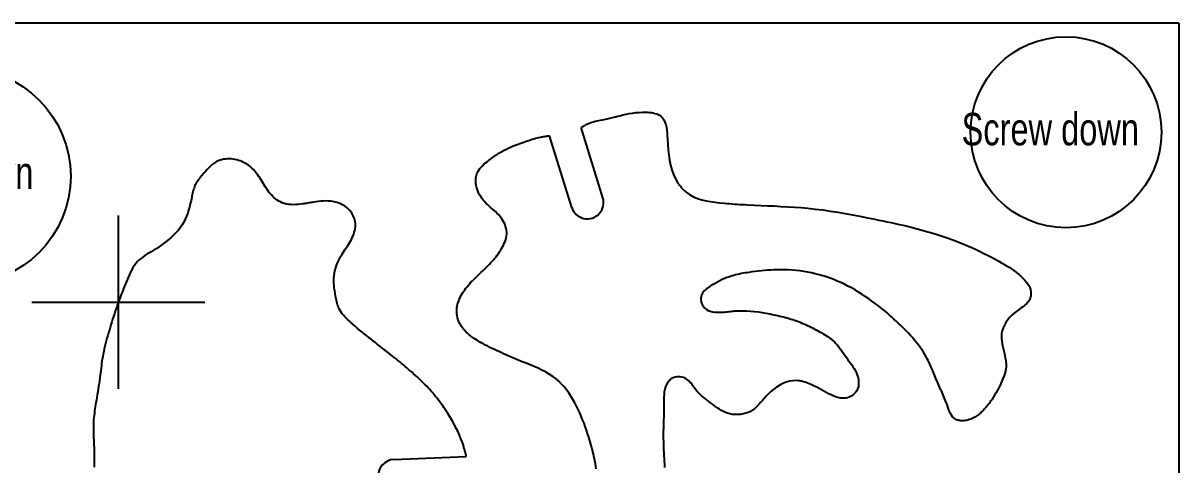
# Model space of a CAD drawing. Extents: x -0.1 to 30, y 0 to 26.6.
# Drawn here: x 16.65 to 30, y 18.9 to 24 of the extents above; entities that cross this region are included whole.
import ezdxf

# ---------------------------------------------------------------- set-up
doc = ezdxf.new("R2010")
doc.units = 0
doc.header["$MEASUREMENT"] = 0
doc.header["$PDMODE"] = 2
doc.layers.add('CK_LEVEL_1', color=7, linetype='CONTINUOUS')

msp = doc.modelspace()

# ---------------------------------------------------------------- linework, layer by layer
at = {"layer": 'CK_LEVEL_1', "color": 3, "linetype": 'CONTINUOUS'}
for p, q in [((30, 24), (0, 24)), ((30, 24), (30, 0)), ((22.989, 21.873), (22.734, 22.699)), ((23.348, 21.984), (23.097, 22.794)), ((20.934, 18.962), (21.772, 18.999))]:
    msp.add_line(p, q, dxfattribs=at)
for points in [[(23.097, 22.794), (23.106, 22.8), (23.116, 22.806), (23.125, 22.812), (23.134, 22.817), (23.144, 22.822), (23.153, 22.828), (23.163, 22.833), (23.172, 22.837), (23.182, 22.842), (23.201, 22.85), (23.221, 22.856), (23.241, 22.862), (23.261, 22.867), (23.282, 22.872), (23.302, 22.876), (23.323, 22.88), (23.344, 22.883), (23.364, 22.887), (23.381, 22.891), (23.397, 22.894), (23.413, 22.898), (23.429, 22.902), (23.445, 22.906), (23.461, 22.91), (23.477, 22.914), (23.493, 22.918), (23.508, 22.922), (23.545, 22.931), (23.581, 22.94), (23.618, 22.948), (23.654, 22.955), (23.691, 22.962), (23.729, 22.967), (23.767, 22.97), (23.806, 22.972), (23.846, 22.972), (23.867, 22.971), (23.888, 22.969), (23.91, 22.967), (23.93, 22.963), (23.95, 22.958), (23.97, 22.952), (23.988, 22.945), (24.004, 22.936), (24.019, 22.926), (24.038, 22.906), (24.054, 22.883), (24.066, 22.857), (24.075, 22.829), (24.082, 22.798), (24.087, 22.766), (24.09, 22.732), (24.093, 22.699), (24.095, 22.665), (24.099, 22.6), (24.104, 22.538), (24.11, 22.477), (24.119, 22.419), (24.13, 22.362), (24.144, 22.307), (24.163, 22.254), (24.187, 22.203), (24.216, 22.154), (24.225, 22.141), (24.234, 22.128), (24.244, 22.116), (24.254, 22.104), (24.265, 22.092), (24.276, 22.08), (24.287, 22.069), (24.299, 22.059), (24.311, 22.049), (24.351, 22.02), (24.395, 21.996), (24.442, 21.977), (24.49, 21.961), (24.541, 21.949), (24.592, 21.94), (24.644, 21.932), (24.696, 21.927), (24.748, 21.922), (24.779, 21.919), (24.81, 21.917), (24.84, 21.915), (24.871, 21.912), (24.901, 21.91), (24.931, 21.908), (24.961, 21.907), (24.991, 21.905), (25.022, 21.903), (25.098, 21.899), (25.175, 21.896), (25.251, 21.892), (25.328, 21.889), (25.405, 21.885), (25.483, 21.881), (25.56, 21.876), (25.637, 21.87), (25.714, 21.863), (25.8, 21.854), (25.887, 21.843), (25.973, 21.831), (26.06, 21.817), (26.146, 21.803), (26.231, 21.787), (26.317, 21.771), (26.403, 21.754), (26.488, 21.737), (26.535, 21.727), (26.582, 21.718), (26.629, 21.708), (26.676, 21.698), (26.723, 21.688), (26.77, 21.677), (26.816, 21.666), (26.863, 21.655), (26.91, 21.644), (26.979, 21.626), (27.049, 21.608), (27.118, 21.588), (27.187, 21.567), (27.256, 21.546), (27.324, 21.523), (27.391, 21.498), (27.459, 21.473), (27.526, 21.445), (27.571, 21.426), (27.615, 21.406), (27.66, 21.385), (27.704, 21.364), (27.748, 21.342), (27.792, 21.32), (27.835, 21.297), (27.878, 21.274), (27.92, 21.251), (27.95, 21.234), (27.98, 21.218), (28.009, 21.2), (28.039, 21.182), (28.068, 21.163), (28.096, 21.143), (28.124, 21.122), (28.152, 21.099), (28.18, 21.075), (28.199, 21.056), (28.218, 21.036), (28.236, 21.015), (28.252, 20.994), (28.266, 20.971), (28.278, 20.948), (28.286, 20.925), (28.291, 20.9), (28.292, 20.875), (28.292, 20.866), (28.29, 20.857), (28.289, 20.848), (28.287, 20.84), (28.284, 20.831), (28.281, 20.822), (28.278, 20.814), (28.274, 20.806), (28.269, 20.798), (28.258, 20.781), (28.245, 20.765), (28.23, 20.751), (28.215, 20.737), (28.198, 20.724), (28.18, 20.712), (28.163, 20.7), (28.145, 20.687), (28.127, 20.674), (28.098, 20.651), (28.071, 20.627), (28.046, 20.601), (28.023, 20.573), (28.002, 20.544), (27.985, 20.513), (27.97, 20.482), (27.96, 20.449), (27.953, 20.416), (27.952, 20.401), (27.951, 20.386), (27.952, 20.37), (27.952, 20.355), (27.954, 20.34), (27.956, 20.324), (27.958, 20.309), (27.961, 20.293), (27.964, 20.278), (27.971, 20.247), (27.978, 20.216), (27.985, 20.185), (27.992, 20.155), (27.998, 20.125), (28.002, 20.094), (28.004, 20.064), (28.004, 20.034), (28.001, 20.005), (27.999, 19.993), (27.997, 19.98), (27.993, 19.968), (27.99, 19.956), (27.986, 19.944), (27.982, 19.933), (27.978, 19.921), (27.973, 19.909), (27.968, 19.897), (27.956, 19.868), (27.944, 19.84), (27.931, 19.812), (27.917, 19.784), (27.903, 19.757), (27.888, 19.73), (27.872, 19.704), (27.856, 19.678), (27.839, 19.652), (27.83, 19.639), (27.821, 19.627), (27.812, 19.614), (27.802, 19.602), (27.793, 19.589), (27.783, 19.577), (27.773, 19.565), (27.762, 19.554), (27.752, 19.542), (27.742, 19.532), (27.732, 19.522), (27.722, 19.512), (27.712, 19.503), (27.701, 19.493), (27.691, 19.484), (27.68, 19.476), (27.668, 19.467), (27.657, 19.46), (27.642, 19.451), (27.627, 19.442), (27.612, 19.435), (27.596, 19.428), (27.58, 19.423), (27.564, 19.418), (27.547, 19.414), (27.53, 19.411), (27.512, 19.41), (27.502, 19.41), (27.492, 19.41), (27.481, 19.41), (27.471, 19.411), (27.461, 19.413), (27.451, 19.415), (27.441, 19.418), (27.432, 19.421), (27.423, 19.425), (27.404, 19.438), (27.387, 19.455), (27.373, 19.474), (27.36, 19.496), (27.35, 19.519), (27.34, 19.544), (27.331, 19.57), (27.323, 19.596), (27.314, 19.621), (27.306, 19.641), (27.299, 19.661), (27.291, 19.68), (27.283, 19.699), (27.275, 19.718), (27.266, 19.736), (27.258, 19.754), (27.249, 19.772), (27.241, 19.79), (27.233, 19.81), (27.224, 19.829), (27.216, 19.849), (27.207, 19.868), (27.199, 19.888), (27.191, 19.908), (27.182, 19.928), (27.174, 19.948), (27.166, 19.968), (27.158, 19.985), (27.151, 20.003), (27.143, 20.02), (27.136, 20.037), (27.128, 20.055), (27.12, 20.072), (27.112, 20.089), (27.104, 20.106), (27.095, 20.123), (27.081, 20.149), (27.066, 20.175), (27.05, 20.2), (27.034, 20.225), (27.017, 20.25), (27, 20.274), (26.982, 20.298), (26.963, 20.322), (26.944, 20.345), (26.923, 20.37), (26.901, 20.395), (26.878, 20.42), (26.855, 20.444), (26.831, 20.468), (26.808, 20.492), (26.784, 20.515), (26.759, 20.538), (26.735, 20.56), (26.709, 20.584), (26.683, 20.608), (26.656, 20.631), (26.63, 20.654), (26.603, 20.677), (26.576, 20.699), (26.549, 20.721), (26.521, 20.743), (26.493, 20.765), (26.456, 20.792), (26.418, 20.819), (26.379, 20.846), (26.34, 20.871), (26.301, 20.896), (26.261, 20.92), (26.22, 20.943), (26.179, 20.964), (26.137, 20.985), (26.096, 21.004), (26.056, 21.022), (26.014, 21.039), (25.972, 21.055), (25.93, 21.07), (25.888, 21.083), (25.845, 21.095), (25.801, 21.107), (25.758, 21.117), (25.714, 21.125), (25.67, 21.133), (25.626, 21.139), (25.582, 21.144), (25.538, 21.148), (25.493, 21.151), (25.449, 21.152), (25.404, 21.153), (25.36, 21.153), (25.324, 21.152), (25.287, 21.15), (25.251, 21.148), (25.215, 21.145), (25.179, 21.142), (25.142, 21.138), (25.106, 21.133), (25.07, 21.128), (25.034, 21.123), (25.012, 21.119), (24.99, 21.116), (24.968, 21.112), (24.947, 21.108), (24.925, 21.103), (24.904, 21.099), (24.882, 21.093), (24.861, 21.088), (24.84, 21.082), (24.811, 21.073), (24.783, 21.062), (24.755, 21.051), (24.727, 21.039), (24.699, 21.025), (24.671, 21.011), (24.644, 20.996), (24.616, 20.979), (24.589, 20.962), (24.574, 20.952), (24.56, 20.942), (24.545, 20.931), (24.532, 20.92), (24.52, 20.908), (24.508, 20.895), (24.499, 20.882), (24.491, 20.867), (24.485, 20.852), (24.482, 20.838), (24.481, 20.824), (24.481, 20.809), (24.482, 20.795), (24.485, 20.78), (24.489, 20.766), (24.494, 20.752), (24.501, 20.739), (24.509, 20.727), (24.525, 20.71), (24.544, 20.695), (24.565, 20.684), (24.589, 20.675), (24.613, 20.669), (24.639, 20.665), (24.665, 20.663), (24.692, 20.662), (24.718, 20.662), (24.736, 20.663), (24.754, 20.665), (24.772, 20.666), (24.789, 20.668), (24.806, 20.67), (24.823, 20.672), (24.84, 20.674), (24.857, 20.676), (24.874, 20.677), (24.918, 20.68), (24.963, 20.68), (25.008, 20.679), (25.054, 20.676), (25.099, 20.671), (25.145, 20.666), (25.19, 20.659), (25.236, 20.651), (25.281, 20.643), (25.303, 20.638), (25.325, 20.634), (25.347, 20.629), (25.369, 20.625), (25.391, 20.619), (25.413, 20.614), (25.434, 20.609), (25.456, 20.603), (25.478, 20.597), (25.499, 20.591), (25.521, 20.584), (25.542, 20.577), (25.563, 20.57), (25.585, 20.562), (25.606, 20.555), (25.627, 20.547), (25.647, 20.538), (25.668, 20.529), (25.689, 20.52), (25.709, 20.511), (25.73, 20.501), (25.75, 20.491), (25.77, 20.481), (25.79, 20.47), (25.81, 20.46), (25.83, 20.449), (25.85, 20.438), (25.87, 20.427), (25.891, 20.415), (25.911, 20.403), (25.931, 20.391), (25.95, 20.378), (25.969, 20.365), (25.987, 20.351), (26.005, 20.336), (26.022, 20.321), (26.04, 20.302), (26.057, 20.283), (26.073, 20.263), (26.089, 20.242), (26.104, 20.221), (26.119, 20.199), (26.134, 20.178), (26.149, 20.156), (26.164, 20.135), (26.179, 20.114), (26.194, 20.094), (26.208, 20.075), (26.223, 20.054), (26.237, 20.034), (26.25, 20.013), (26.262, 19.992), (26.273, 19.969), (26.283, 19.946), (26.289, 19.927), (26.295, 19.907), (26.299, 19.886), (26.301, 19.866), (26.302, 19.846), (26.302, 19.826), (26.299, 19.806), (26.294, 19.787), (26.286, 19.768), (26.277, 19.752), (26.266, 19.737), (26.253, 19.723), (26.239, 19.711), (26.224, 19.699), (26.208, 19.69), (26.191, 19.682), (26.173, 19.675), (26.155, 19.671), (26.139, 19.669), (26.123, 19.669), (26.107, 19.67), (26.092, 19.672), (26.076, 19.675), (26.06, 19.679), (26.045, 19.684), (26.029, 19.689), (26.014, 19.695), (25.985, 19.708), (25.956, 19.722), (25.928, 19.736), (25.901, 19.751), (25.873, 19.766), (25.846, 19.781), (25.818, 19.796), (25.79, 19.81), (25.762, 19.824), (25.743, 19.833), (25.723, 19.841), (25.704, 19.848), (25.684, 19.855), (25.664, 19.861), (25.643, 19.866), (25.623, 19.869), (25.603, 19.872), (25.582, 19.873), (25.543, 19.872), (25.504, 19.865), (25.465, 19.854), (25.428, 19.839), (25.391, 19.82), (25.355, 19.798), (25.321, 19.773), (25.289, 19.746), (25.258, 19.717), (25.235, 19.693), (25.213, 19.668), (25.192, 19.644), (25.17, 19.619), (25.149, 19.596), (25.127, 19.574), (25.103, 19.553), (25.079, 19.535), (25.052, 19.518), (25.026, 19.506), (24.998, 19.496), (24.968, 19.488), (24.938, 19.484), (24.907, 19.481), (24.877, 19.481), (24.846, 19.484), (24.816, 19.489), (24.787, 19.497), (24.763, 19.506), (24.74, 19.517), (24.718, 19.529), (24.696, 19.542), (24.675, 19.556), (24.654, 19.571), (24.634, 19.586), (24.613, 19.602), (24.593, 19.617), (24.573, 19.633), (24.552, 19.648), (24.532, 19.663), (24.513, 19.679), (24.493, 19.695), (24.474, 19.712), (24.456, 19.729), (24.439, 19.747), (24.423, 19.767), (24.411, 19.782), (24.4, 19.797), (24.389, 19.813), (24.378, 19.828), (24.367, 19.843), (24.354, 19.857), (24.341, 19.871), (24.327, 19.883), (24.312, 19.893), (24.296, 19.902), (24.278, 19.909), (24.26, 19.914), (24.241, 19.917), (24.222, 19.918), (24.203, 19.917), (24.185, 19.914), (24.167, 19.909), (24.15, 19.901), (24.144, 19.897), (24.137, 19.893), (24.131, 19.888), (24.124, 19.883), (24.119, 19.878), (24.113, 19.872), (24.108, 19.866), (24.103, 19.86), (24.098, 19.854), (24.083, 19.829), (24.072, 19.802), (24.063, 19.774), (24.058, 19.745), (24.055, 19.715), (24.053, 19.684), (24.052, 19.653), (24.052, 19.621), (24.053, 19.59), (24.053, 19.545), (24.052, 19.501), (24.051, 19.458), (24.05, 19.415), (24.049, 19.372), (24.047, 19.329), (24.046, 19.287), (24.046, 19.244), (24.046, 19.202), (24.047, 19.17), (24.048, 19.138), (24.049, 19.106), (24.05, 19.073), (24.052, 19.041), (24.054, 19.009), (24.055, 18.976), (24.057, 18.944), (24.059, 18.912), (24.06, 18.871)], [(17.754, 20.779), (17.752, 20.774), (17.751, 20.77), (17.749, 20.765), (17.747, 20.761), (17.746, 20.756), (17.744, 20.751), (17.742, 20.747), (17.741, 20.742), (17.739, 20.737), (17.728, 20.707), (17.718, 20.676), (17.708, 20.645), (17.698, 20.614), (17.688, 20.582), (17.678, 20.551), (17.669, 20.519), (17.659, 20.488), (17.65, 20.457), (17.641, 20.426), (17.632, 20.395), (17.623, 20.364), (17.615, 20.333), (17.607, 20.302), (17.599, 20.271), (17.592, 20.24), (17.585, 20.209), (17.578, 20.177), (17.574, 20.151), (17.569, 20.124), (17.565, 20.098), (17.561, 20.071), (17.558, 20.044), (17.554, 20.017), (17.551, 19.991), (17.547, 19.964), (17.544, 19.937), (17.54, 19.905), (17.535, 19.872), (17.531, 19.84), (17.526, 19.808), (17.521, 19.775), (17.516, 19.743), (17.511, 19.711), (17.506, 19.679), (17.501, 19.646), (17.496, 19.622), (17.492, 19.597), (17.488, 19.572), (17.484, 19.547), (17.48, 19.522), (17.477, 19.497), (17.474, 19.472), (17.471, 19.448), (17.469, 19.423), (17.467, 19.382), (17.466, 19.341), (17.466, 19.301), (17.467, 19.26), (17.468, 19.219), (17.47, 19.178), (17.472, 19.137), (17.473, 19.097), (17.474, 19.056), (17.474, 19.02), (17.474, 18.984), (17.474, 18.948), (17.474, 18.912), (17.474, 18.876)]]:
    msp.add_lwpolyline(points, dxfattribs=at)
at = {"layer": 'CK_LEVEL_1', "color": 1, "linetype": 'CONTINUOUS'}
for points in [[(23.271, 18.855), (23.262, 18.913), (23.252, 18.971), (23.246, 18.999), (23.239, 19.027), (23.233, 19.055), (23.226, 19.083), (23.218, 19.111), (23.21, 19.139), (23.202, 19.167), (23.194, 19.195), (23.186, 19.222), (23.173, 19.263), (23.159, 19.303), (23.145, 19.342), (23.131, 19.382), (23.115, 19.422), (23.099, 19.461), (23.082, 19.5), (23.064, 19.538), (23.045, 19.577), (23.025, 19.616), (23.003, 19.655), (22.979, 19.693), (22.955, 19.731), (22.929, 19.767), (22.901, 19.801), (22.872, 19.834), (22.841, 19.865), (22.808, 19.893), (22.77, 19.922), (22.729, 19.949), (22.687, 19.973), (22.644, 19.995), (22.6, 20.016), (22.555, 20.036), (22.509, 20.055), (22.463, 20.073), (22.418, 20.091), (22.39, 20.103), (22.363, 20.114), (22.335, 20.125), (22.308, 20.137), (22.281, 20.148), (22.254, 20.16), (22.227, 20.172), (22.2, 20.184), (22.173, 20.196), (22.148, 20.208), (22.122, 20.22), (22.096, 20.232), (22.071, 20.245), (22.045, 20.257), (22.02, 20.27), (21.995, 20.283), (21.97, 20.297), (21.945, 20.31), (21.923, 20.322), (21.902, 20.335), (21.882, 20.348), (21.861, 20.361), (21.841, 20.375), (21.822, 20.389), (21.803, 20.405), (21.784, 20.421), (21.767, 20.438), (21.754, 20.452), (21.741, 20.466), (21.729, 20.481), (21.718, 20.497), (21.707, 20.513), (21.698, 20.53), (21.689, 20.547), (21.682, 20.564), (21.676, 20.582), (21.67, 20.603), (21.666, 20.624), (21.663, 20.646), (21.662, 20.668), (21.663, 20.69), (21.664, 20.712), (21.667, 20.733), (21.672, 20.755), (21.677, 20.776), (21.684, 20.796), (21.691, 20.815), (21.7, 20.834), (21.709, 20.853), (21.72, 20.871), (21.731, 20.889), (21.742, 20.906), (21.754, 20.923), (21.767, 20.94), (21.781, 20.957), (21.796, 20.974), (21.811, 20.991), (21.826, 21.008), (21.842, 21.024), (21.858, 21.04), (21.874, 21.056), (21.89, 21.072), (21.906, 21.088), (21.923, 21.104), (21.94, 21.12), (21.957, 21.136), (21.974, 21.153), (21.991, 21.169), (22.008, 21.185), (22.024, 21.202), (22.041, 21.218), (22.057, 21.235), (22.072, 21.252), (22.087, 21.269), (22.102, 21.286), (22.116, 21.303), (22.13, 21.321), (22.143, 21.339), (22.156, 21.358), (22.168, 21.377), (22.18, 21.397), (22.191, 21.417), (22.202, 21.437), (22.211, 21.458), (22.219, 21.479), (22.227, 21.501), (22.232, 21.522), (22.236, 21.544), (22.238, 21.566), (22.238, 21.588), (22.236, 21.61), (22.232, 21.631), (22.226, 21.653), (22.219, 21.674), (22.209, 21.695), (22.199, 21.715), (22.187, 21.734), (22.174, 21.753), (22.16, 21.771), (22.143, 21.789), (22.126, 21.807), (22.108, 21.824), (22.09, 21.84), (22.072, 21.856), (22.053, 21.872), (22.035, 21.888), (22.017, 21.905), (21.999, 21.922), (21.983, 21.94), (21.967, 21.958), (21.952, 21.978), (21.938, 21.998), (21.925, 22.019), (21.914, 22.041), (21.904, 22.063), (21.896, 22.086), (21.889, 22.11), (21.886, 22.127), (21.883, 22.144), (21.882, 22.162), (21.881, 22.179), (21.882, 22.196), (21.883, 22.213), (21.886, 22.23), (21.89, 22.246), (21.895, 22.262), (21.904, 22.282), (21.916, 22.302), (21.929, 22.32), (21.943, 22.337), (21.959, 22.354), (21.976, 22.37), (21.994, 22.386), (22.012, 22.4), (22.031, 22.415), (22.056, 22.434), (22.081, 22.452), (22.106, 22.47), (22.131, 22.486), (22.157, 22.503), (22.183, 22.518), (22.209, 22.533), (22.235, 22.546), (22.263, 22.559), (22.284, 22.569), (22.305, 22.578), (22.326, 22.586), (22.348, 22.594), (22.37, 22.602), (22.391, 22.61), (22.413, 22.618), (22.435, 22.625), (22.457, 22.633), (22.476, 22.64), (22.495, 22.646), (22.514, 22.653), (22.533, 22.659), (22.551, 22.665), (22.57, 22.671), (22.589, 22.676), (22.609, 22.681), (22.628, 22.685), (22.639, 22.687), (22.651, 22.689), (22.663, 22.691), (22.675, 22.692), (22.686, 22.694), (22.698, 22.695), (22.71, 22.697), (22.722, 22.698), (22.734, 22.699)], [(21.772, 18.999), (21.769, 19.012), (21.766, 19.025), (21.763, 19.037), (21.759, 19.05), (21.756, 19.062), (21.753, 19.075), (21.749, 19.088), (21.745, 19.1), (21.742, 19.113), (21.727, 19.157), (21.71, 19.201), (21.692, 19.245), (21.673, 19.288), (21.652, 19.33), (21.63, 19.372), (21.607, 19.413), (21.583, 19.454), (21.558, 19.494), (21.544, 19.517), (21.529, 19.539), (21.514, 19.562), (21.499, 19.584), (21.483, 19.606), (21.467, 19.628), (21.451, 19.649), (21.435, 19.67), (21.418, 19.691), (21.401, 19.711), (21.384, 19.731), (21.367, 19.75), (21.35, 19.77), (21.332, 19.789), (21.315, 19.808), (21.296, 19.826), (21.278, 19.845), (21.26, 19.863), (21.241, 19.881), (21.222, 19.899), (21.203, 19.916), (21.184, 19.934), (21.164, 19.951), (21.145, 19.969), (21.125, 19.986), (21.106, 20.003), (21.086, 20.02), (21.065, 20.037), (21.045, 20.054), (21.024, 20.072), (21.003, 20.089), (20.982, 20.106), (20.961, 20.123), (20.94, 20.14), (20.919, 20.157), (20.898, 20.174), (20.873, 20.193), (20.848, 20.213), (20.823, 20.233), (20.798, 20.253), (20.773, 20.272), (20.748, 20.292), (20.723, 20.312), (20.698, 20.331), (20.673, 20.351), (20.646, 20.372), (20.619, 20.393), (20.592, 20.414), (20.566, 20.436), (20.539, 20.457), (20.513, 20.479), (20.487, 20.502), (20.46, 20.524), (20.434, 20.548), (20.418, 20.563), (20.401, 20.579), (20.385, 20.595), (20.369, 20.611), (20.354, 20.628), (20.34, 20.645), (20.327, 20.663), (20.315, 20.682), (20.305, 20.701), (20.298, 20.717), (20.291, 20.732), (20.286, 20.749), (20.281, 20.765), (20.276, 20.782), (20.272, 20.799), (20.269, 20.816), (20.265, 20.833), (20.262, 20.85), (20.257, 20.88), (20.252, 20.909), (20.248, 20.939), (20.245, 20.968), (20.243, 20.998), (20.242, 21.027), (20.243, 21.056), (20.245, 21.085), (20.249, 21.114), (20.254, 21.139), (20.261, 21.164), (20.269, 21.189), (20.278, 21.214), (20.289, 21.239), (20.3, 21.263), (20.312, 21.286), (20.325, 21.309), (20.339, 21.332), (20.351, 21.351), (20.363, 21.37), (20.375, 21.389), (20.387, 21.408), (20.4, 21.427), (20.412, 21.446), (20.423, 21.465), (20.435, 21.484), (20.445, 21.504), (20.455, 21.524), (20.464, 21.544), (20.472, 21.564), (20.478, 21.585), (20.484, 21.605), (20.488, 21.626), (20.491, 21.647), (20.492, 21.669), (20.491, 21.69), (20.489, 21.707), (20.485, 21.725), (20.481, 21.742), (20.474, 21.759), (20.467, 21.776), (20.459, 21.792), (20.449, 21.807), (20.439, 21.822), (20.427, 21.836), (20.412, 21.852), (20.396, 21.867), (20.379, 21.88), (20.361, 21.893), (20.341, 21.904), (20.322, 21.913), (20.301, 21.922), (20.281, 21.929), (20.26, 21.935), (20.232, 21.94), (20.204, 21.944), (20.176, 21.946), (20.148, 21.947), (20.12, 21.946), (20.092, 21.944), (20.064, 21.941), (20.036, 21.937), (20.008, 21.933), (19.994, 21.931), (19.981, 21.928), (19.967, 21.926), (19.954, 21.924), (19.94, 21.922), (19.926, 21.919), (19.913, 21.917), (19.899, 21.915), (19.885, 21.913), (19.858, 21.909), (19.831, 21.907), (19.803, 21.905), (19.776, 21.904), (19.749, 21.905), (19.722, 21.907), (19.695, 21.912), (19.67, 21.918), (19.645, 21.927), (19.625, 21.936), (19.606, 21.946), (19.588, 21.958), (19.57, 21.971), (19.553, 21.985), (19.537, 22), (19.522, 22.016), (19.507, 22.033), (19.493, 22.05), (19.48, 22.068), (19.467, 22.086), (19.454, 22.105), (19.442, 22.124), (19.431, 22.143), (19.419, 22.163), (19.408, 22.182), (19.396, 22.201), (19.383, 22.22), (19.373, 22.235), (19.362, 22.251), (19.351, 22.266), (19.339, 22.28), (19.326, 22.295), (19.314, 22.309), (19.301, 22.322), (19.287, 22.334), (19.272, 22.347), (19.256, 22.359), (19.238, 22.371), (19.22, 22.382), (19.201, 22.392), (19.182, 22.401), (19.162, 22.409), (19.141, 22.415), (19.121, 22.421), (19.099, 22.426), (19.078, 22.429), (19.056, 22.432), (19.034, 22.433), (19.012, 22.432), (18.991, 22.431), (18.969, 22.428), (18.948, 22.423), (18.928, 22.417), (18.908, 22.41), (18.884, 22.398), (18.861, 22.384), (18.839, 22.368), (18.818, 22.35), (18.798, 22.331), (18.779, 22.31), (18.76, 22.289), (18.741, 22.268), (18.723, 22.246), (18.712, 22.233), (18.702, 22.22), (18.691, 22.207), (18.681, 22.194), (18.672, 22.181), (18.663, 22.167), (18.654, 22.153), (18.646, 22.139), (18.639, 22.125), (18.633, 22.111), (18.628, 22.096), (18.623, 22.081), (18.618, 22.066), (18.615, 22.051), (18.611, 22.035), (18.608, 22.019), (18.604, 22.004), (18.601, 21.988), (18.593, 21.951), (18.585, 21.914), (18.576, 21.877), (18.566, 21.841), (18.555, 21.805), (18.542, 21.77), (18.527, 21.736), (18.511, 21.703), (18.492, 21.672), (18.477, 21.649), (18.461, 21.627), (18.443, 21.606), (18.425, 21.585), (18.405, 21.566), (18.385, 21.546), (18.365, 21.527), (18.344, 21.509), (18.323, 21.492), (18.307, 21.479), (18.292, 21.467), (18.277, 21.456), (18.261, 21.444), (18.246, 21.433), (18.23, 21.422), (18.214, 21.411), (18.198, 21.4), (18.181, 21.39), (18.157, 21.375), (18.133, 21.36), (18.108, 21.346), (18.084, 21.331), (18.061, 21.316), (18.038, 21.3), (18.016, 21.284), (17.995, 21.266), (17.975, 21.247), (17.956, 21.225), (17.939, 21.202), (17.923, 21.178), (17.909, 21.152), (17.895, 21.126), (17.883, 21.099), (17.871, 21.072), (17.859, 21.044), (17.848, 21.017), (17.837, 20.99), (17.826, 20.963), (17.815, 20.937), (17.805, 20.911), (17.794, 20.884), (17.784, 20.858), (17.774, 20.832), (17.764, 20.805), (17.754, 20.779)]]:
    msp.add_lwpolyline(points, dxfattribs=at)
for centre, radius in [((28.696, 22.74), 1.102), ((15.961, 22.232), 1.243)]:
    msp.add_circle(centre, radius, dxfattribs=at)
at = {"layer": 'CK_LEVEL_1', "color": 3, "linetype": 'CONTINUOUS'}
for centre, start, end in [((23.169, 21.929), 197.1985, 377.1985), ((20.943, 18.775), 92.5385, 272.5385)]:
    msp.add_arc(centre, 0.188, start, end, dxfattribs=at)
at = {"layer": 'CK_LEVEL_1', "color": 1, "linetype": 'CONTINUOUS'}
msp.add_point((17.754, 20.779), dxfattribs=at)

# ---------------------------------------------------------------- texts
at = {"layer": 'CK_LEVEL_1', "color": 7, "linetype": 'CONTINUOUS', "width": 0.75}
for p in [(27.491, 22.589), (14.725, 22.086)]:
    msp.add_text('Screw down', height=0.375, dxfattribs=at).set_placement(p)

doc.saveas('drawing.dxf')
